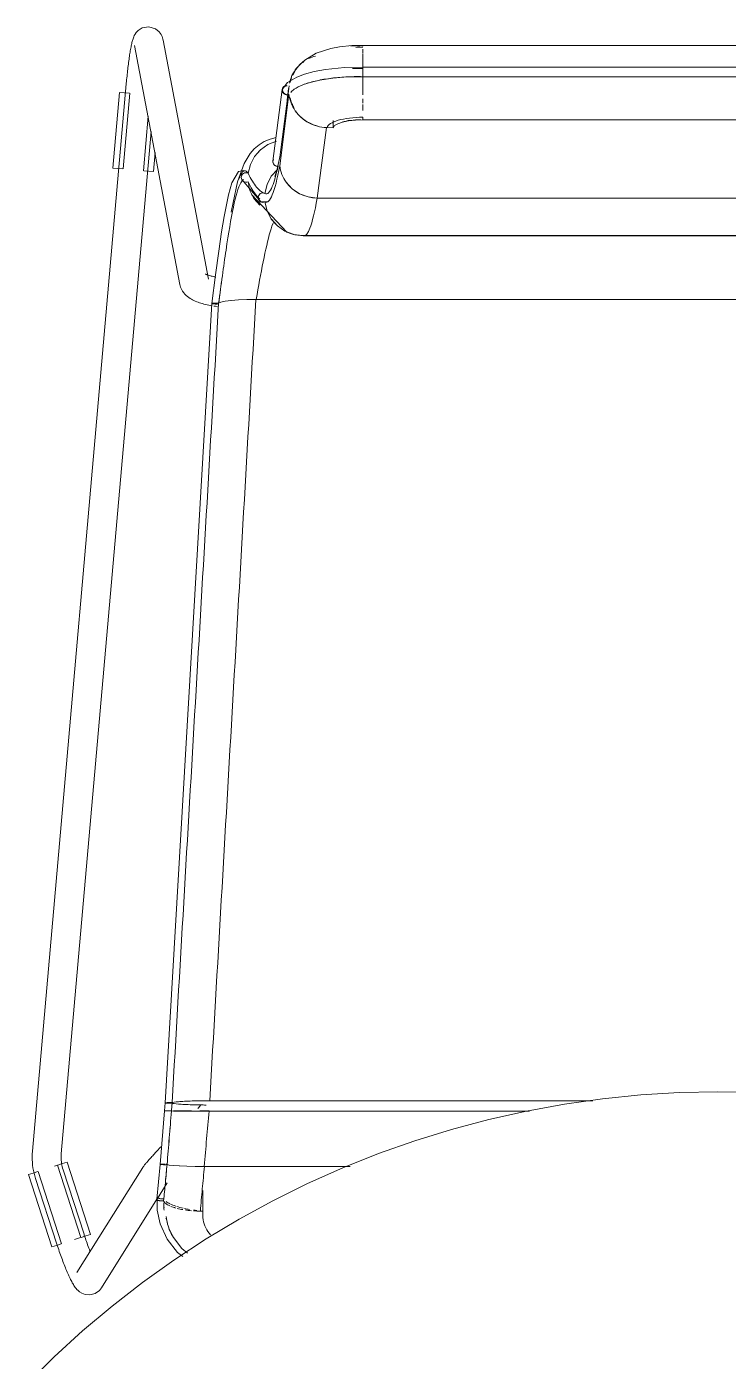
# Model space of a CAD drawing. Header units: millimetres. Extents: x 155927 to 326028, y -36033 to 97293.
# Drawn here: x 227771 to 228063, y 15958 to 16512 of the extents above; entities that cross this region are included whole.
import ezdxf

# ---------------------------------------------------------------- set-up
doc = ezdxf.new("R2010")
doc.units = ezdxf.units.MM
doc.header["$MEASUREMENT"] = 0
doc.layers.add('I-FURN', color=8, linetype='CONTINUOUS', lineweight=9)

msp = doc.modelspace()

# ---------------------------------------------------------------- linework, layer by layer
at = {"layer": 'I-FURN'}
for p, q in [((227816.77, 16509.85), (227816.29, 16509.15)), ((227817.63, 16510.76), (227816.77, 16509.85)), ((227819.28, 16511.8), (227817.63, 16510.76)), ((227822.04, 16512.28), (227819.28, 16511.8)), ((227824.79, 16511.45), (227822.04, 16512.28)), ((227824.79, 16511.45), (227826.37, 16510.13)), ((227826.37, 16510.13), (227827.12, 16509.04)), ((227814.62, 16503.87), (227814.53, 16503.37)), ((227814.72, 16504.34), (227814.62, 16503.87)), ((227814.81, 16504.8), (227814.72, 16504.34)), ((227814.91, 16505.25), (227814.81, 16504.8)), ((227815.01, 16505.67), (227814.91, 16505.25)), ((227815.12, 16506.09), (227815.01, 16505.67)), ((227815.22, 16506.49), (227815.12, 16506.09)), ((227815.34, 16506.88), (227815.22, 16506.49)), ((227815.46, 16507.28), (227815.34, 16506.88)), ((227815.61, 16507.68), (227815.46, 16507.28)), ((227815.78, 16508.11), (227815.61, 16507.68)), ((227815.99, 16508.59), (227815.78, 16508.11)), ((227816.29, 16509.15), (227815.99, 16508.59)), ((227816.14, 16504.46), (227834.95, 16405.17)), ((227827.12, 16509.04), (227827.49, 16508.24)), ((227827.49, 16508.24), (227827.71, 16507.62)), ((227827.71, 16507.62), (227827.84, 16507.11)), ((227827.84, 16507.11), (227827.93, 16506.69)), ((227846.74, 16407.4), (227827.93, 16506.69)), ((227897.61, 16503.25), (227901.11, 16503.9)), ((227901.11, 16503.9), (227906.32, 16504.42)), ((227906.32, 16504.42), (227910.84, 16504.5)), ((227910.84, 16504.5), (227910.84, 16504.33)), ((228205.69, 16504.5), (227910.84, 16504.5)), ((227910.84, 16504.2), (227910.84, 16504.49)), ((227813.7, 16498.11), (227813.61, 16497.45)), ((227813.79, 16498.76), (227813.7, 16498.11)), ((227813.88, 16499.39), (227813.79, 16498.76)), ((227813.97, 16500.01), (227813.88, 16499.39)), ((227814.06, 16500.62), (227813.97, 16500.01)), ((227814.15, 16501.2), (227814.06, 16500.62)), ((227814.25, 16501.77), (227814.15, 16501.2)), ((227814.34, 16502.32), (227814.25, 16501.77)), ((227814.43, 16502.86), (227814.34, 16502.32)), ((227814.53, 16503.37), (227814.43, 16502.86)), ((227884.77, 16496.53), (227886.75, 16498.36)), ((227886.75, 16498.36), (227891.46, 16501.23)), ((227891.46, 16501.23), (227897.61, 16503.25)), ((227910.84, 16501.26), (227910.84, 16503.01)), ((227910.84, 16498.41), (227910.84, 16500.98)), ((227910.84, 16498.25), (227910.84, 16495.22)), ((227910.84, 16495.22), (227910.84, 16498.24)), ((227813.11, 16493.23), (227813.04, 16492.5)), ((227813.19, 16493.96), (227813.11, 16493.23)), ((227813.27, 16494.68), (227813.19, 16493.96)), ((227813.36, 16495.39), (227813.27, 16494.68)), ((227813.44, 16496.08), (227813.36, 16495.39)), ((227813.53, 16496.77), (227813.44, 16496.08)), ((227813.61, 16497.45), (227813.53, 16496.77)), ((227881.77, 16492.19), (227883.1, 16494.46)), ((227883.1, 16494.46), (227884.77, 16496.53)), ((227883.46, 16491.38), (227886.63, 16492.57)), ((227886.63, 16492.57), (227890.67, 16493.65)), ((227890.67, 16493.65), (227895.39, 16494.52)), ((227895.39, 16494.52), (227903.28, 16495.32)), ((227903.28, 16495.32), (227910.84, 16495.47)), ((228205.69, 16495.47), (227910.84, 16495.47)), ((227910.84, 16491.51), (227910.84, 16495.47)), ((227910.84, 16495.47), (227910.84, 16495.4)), ((227910.84, 16495.4), (227910.84, 16495.2)), ((227910.84, 16495.2), (227910.84, 16494.9)), ((227910.84, 16494.9), (227910.84, 16494.51)), ((227910.84, 16494.51), (227910.84, 16494.05)), ((227910.84, 16494.05), (227910.84, 16493.56)), ((227910.84, 16493.56), (227910.84, 16493.06)), ((227910.84, 16493.06), (227910.84, 16492.59)), ((227910.84, 16492.59), (227910.84, 16492.17)), ((227812.66, 16488.61), (227773.71, 16045.29)), ((227812.67, 16488.77), (227812.66, 16488.61)), ((227812.74, 16489.52), (227812.67, 16488.77)), ((227812.81, 16490.27), (227812.74, 16489.52)), ((227812.88, 16491.02), (227812.81, 16490.27)), ((227812.96, 16491.76), (227812.88, 16491.02)), ((227813.04, 16492.5), (227812.96, 16491.76)), ((227876.38, 16458.06), (227880.22, 16487.75)), ((227877.74, 16486.69), (227879.63, 16489.08)), ((227879.63, 16489.08), (227883.46, 16491.38)), ((227886.68, 16488.43), (227886.17, 16488.24)), ((227889.5, 16489.31), (227886.68, 16488.43)), ((227893, 16490.11), (227889.5, 16489.31)), ((227898.44, 16490.94), (227893, 16490.11)), ((227904.42, 16491.42), (227898.44, 16490.94)), ((227910.84, 16491.5), (227904.42, 16491.42)), ((227910.84, 16492.17), (227910.84, 16491.84)), ((227910.84, 16491.84), (227910.84, 16491.62)), ((227910.84, 16491.62), (227910.84, 16491.51)), ((227910.84, 16491.53), (227910.84, 16487.53)), ((227910.84, 16487.72), (227910.84, 16491.53)), ((227910.84, 16491.5), (228205.69, 16491.5)), ((227910.84, 16483.97), (227910.84, 16487.53)), ((227807.09, 16453.59), (227809.85, 16485)), ((227809.85, 16485), (227811.89, 16484.82)), ((227811.32, 16453.22), (227814.08, 16484.63)), ((227811.89, 16484.82), (227813.95, 16484.64)), ((227873.53, 16456.42), (227877.38, 16486.2)), ((227876.36, 16454.51), (227880.2, 16484.21)), ((227879.45, 16481.79), (227880.07, 16486.56)), ((227910.84, 16480.5), (227910.84, 16482.34)), ((227910.84, 16477.52), (227910.84, 16479.98)), ((227821.75, 16475.08), (227819.77, 16452.48)), ((227891.91, 16441.14), (227895.77, 16470.41)), ((227895.77, 16470.41), (227898.48, 16470.35)), ((227898.48, 16473.35), (227898.48, 16470.35)), ((227898.48, 16470.35), (227899.12, 16471.21)), ((227899.12, 16471.21), (227900.47, 16472)), ((227900.47, 16472), (227902.46, 16472.67)), ((227902.46, 16472.67), (227904.95, 16473.18)), ((227904.95, 16473.18), (227907.8, 16473.5)), ((227907.8, 16473.5), (227910.84, 16473.6)), ((228205.69, 16473.66), (227910.84, 16473.66)), ((227910.84, 16473.6), (228205.69, 16473.6)), ((227785.67, 16044.24), (227822.96, 16468.74)), ((227872.34, 16465.61), (227869.97, 16464.58)), ((227874.84, 16466.27), (227872.34, 16465.61)), ((227824, 16452.1), (227824.69, 16460)), ((227864.06, 16459.56), (227861.55, 16455.45)), ((227865.79, 16461.52), (227864.06, 16459.56)), ((227867.77, 16463.21), (227865.79, 16461.52)), ((227868.38, 16461.18), (227865.9, 16458.36)), ((227867.51, 16460.33), (227868.39, 16461.18)), ((227869.97, 16464.58), (227867.77, 16463.21)), ((227871.47, 16463.36), (227868.38, 16461.18)), ((227874.98, 16464.76), (227871.47, 16463.36)), ((227861.55, 16455.45), (227858.88, 16447.82)), ((227864.16, 16455.04), (227863.26, 16451.41)), ((227865.9, 16458.36), (227864.16, 16455.04)), ((227873.58, 16456.66), (227873.52, 16456.19)), ((227873.52, 16456.19), (227873.58, 16455.72)), ((227873.77, 16457.1), (227873.58, 16456.66)), ((227873.58, 16455.72), (227873.77, 16455.28)), ((227873.77, 16455.28), (227874.07, 16454.89)), ((227874.07, 16454.89), (227874.45, 16454.59)), ((227874.45, 16454.59), (227874.9, 16454.4)), ((227874.9, 16454.4), (227875.39, 16454.32)), ((227875.13, 16452.55), (227876.5, 16458.84)), ((227875.39, 16454.32), (227875.89, 16454.36)), ((227809.13, 16453.41), (227807.09, 16453.59)), ((227811.19, 16453.23), (227809.13, 16453.41)), ((227821.95, 16452.28), (227819.89, 16452.46)), ((227824, 16452.1), (227821.95, 16452.28)), ((227856.48, 16447.45), (227859.25, 16452.09)), ((227859.25, 16452.09), (227861.44, 16452.62)), ((227860.46, 16450.19), (227860.38, 16449.7)), ((227860.38, 16449.7), (227860.44, 16449.22)), ((227860.39, 16449.7), (227860.46, 16450.19)), ((227860.45, 16449.22), (227860.39, 16449.7)), ((227860.44, 16449.22), (227860.63, 16448.76)), ((227860.63, 16448.76), (227860.45, 16449.22)), ((227860.46, 16450.19), (227860.66, 16450.64)), ((227860.65, 16450.64), (227860.46, 16450.19)), ((227860.58, 16448.85), (227868.71, 16439.43)), ((227860.74, 16448.58), (227860.61, 16448.79)), ((227860.92, 16448.35), (227860.63, 16448.76)), ((227860.63, 16448.76), (227860.91, 16448.35)), ((227860.95, 16451.04), (227860.65, 16450.64)), ((227860.66, 16450.64), (227860.96, 16451.03)), ((227860.91, 16448.35), (227861.29, 16448.04)), ((227861.3, 16448.04), (227860.92, 16448.35)), ((227861.34, 16451.34), (227860.95, 16451.04)), ((227860.96, 16451.03), (227861.34, 16451.34)), ((227861.34, 16451.34), (227861.8, 16451.54)), ((227861.8, 16451.54), (227861.34, 16451.34)), ((227861.44, 16452.62), (227862.35, 16452.33)), ((227861.8, 16451.54), (227862.29, 16451.61)), ((227862.29, 16451.61), (227861.8, 16451.54)), ((227862.29, 16451.61), (227862.79, 16451.57)), ((227862.79, 16451.57), (227862.29, 16451.61)), ((227862.79, 16451.57), (227863.26, 16451.4)), ((227863.26, 16451.41), (227862.79, 16451.57)), ((227872.87, 16450.15), (227871.11, 16446.75)), ((227875.37, 16453.02), (227872.87, 16450.15)), ((227874.37, 16450.11), (227875.13, 16452.55)), ((227855.08, 16442.46), (227856.48, 16447.45)), ((227858.88, 16447.82), (227856.99, 16439.3)), ((227861.29, 16448.04), (227861.74, 16447.83)), ((227861.75, 16447.83), (227861.3, 16448.04)), ((227861.74, 16447.83), (227862.24, 16447.74)), ((227862.24, 16447.74), (227861.75, 16447.83)), ((227862.74, 16447.77), (227862.24, 16447.74)), ((227862.24, 16447.74), (227862.73, 16447.77)), ((227862.73, 16447.77), (227863.21, 16447.92)), ((227863.21, 16447.92), (227862.74, 16447.77)), ((227864, 16444.31), (227863.21, 16447.92)), ((227863.21, 16447.92), (227863.99, 16444.3)), ((227863.99, 16444.3), (227865.63, 16440.98)), ((227865.64, 16440.98), (227864, 16444.31)), ((227864.69, 16442.65), (227879.29, 16426.96)), ((227867.93, 16442.64), (227868.31, 16442.95)), ((227868.31, 16442.95), (227867.93, 16442.64)), ((227868.31, 16442.95), (227868.76, 16443.15)), ((227868.76, 16443.15), (227868.31, 16442.95)), ((227869.25, 16443.24), (227868.76, 16443.15)), ((227868.76, 16443.15), (227869.25, 16443.23)), ((227869.75, 16443.2), (227869.25, 16443.24)), ((227869.25, 16443.23), (227869.75, 16443.2)), ((227869.54, 16443.32), (227869.97, 16443.14)), ((227869.75, 16443.2), (227870.22, 16443.03)), ((227870.22, 16443.04), (227869.75, 16443.2)), ((227871.11, 16446.75), (227870.22, 16443.04)), ((227878.99, 16447.75), (227881.48, 16445.01)), ((227881.48, 16445.01), (227884.59, 16442.93)), ((227884.59, 16442.93), (227888.14, 16441.61)), ((227853.27, 16433.44), (227855.08, 16442.46)), ((227856.99, 16439.3), (227856.25, 16435.23)), ((227865.63, 16440.98), (227868.04, 16438.14)), ((227868.04, 16438.14), (227865.64, 16440.98)), ((227867.38, 16441.28), (227867.45, 16441.77)), ((227867.44, 16441.77), (227867.38, 16441.28)), ((227867.45, 16440.79), (227867.38, 16441.28)), ((227867.38, 16441.28), (227867.44, 16440.79)), ((227867.63, 16442.23), (227867.44, 16441.77)), ((227867.44, 16440.79), (227867.63, 16440.33)), ((227867.45, 16441.77), (227867.64, 16442.23)), ((227867.64, 16440.33), (227867.45, 16440.79)), ((227867.93, 16442.64), (227867.63, 16442.23)), ((227867.63, 16440.33), (227867.93, 16439.93)), ((227867.64, 16442.23), (227867.93, 16442.64)), ((227867.93, 16439.93), (227867.64, 16440.33)), ((227868.31, 16439.62), (227867.93, 16439.93)), ((227867.93, 16439.93), (227868.31, 16439.61)), ((227868.76, 16439.41), (227868.31, 16439.62)), ((227868.31, 16439.61), (227868.76, 16439.41)), ((227868.41, 16439.56), (227871.29, 16439.51)), ((227869.25, 16439.33), (227868.76, 16439.41)), ((227868.76, 16439.41), (227869.25, 16439.33)), ((227869.75, 16439.37), (227869.25, 16439.33)), ((227869.25, 16439.33), (227869.75, 16439.37)), ((227870.22, 16439.53), (227869.75, 16439.37)), ((227869.75, 16439.37), (227870.22, 16439.53)), ((227870.22, 16439.53), (227871.11, 16435.82)), ((227888.14, 16441.61), (227891.91, 16441.14)), ((228224.62, 16441.14), (227891.91, 16441.14)), ((227891.91, 16441.14), (228224.62, 16441.14)), ((227852.24, 16427.12), (227853.27, 16433.44)), ((227871.11, 16435.82), (227872.87, 16432.42)), ((227872.87, 16432.43), (227871.12, 16435.81)), ((227875.38, 16429.55), (227872.87, 16432.43)), ((227872.87, 16432.42), (227875.37, 16429.55)), ((227851.06, 16419.11), (227852.24, 16427.12)), ((227875.37, 16429.55), (227878.51, 16427.38)), ((227878.51, 16427.38), (227875.38, 16429.55)), ((227878.2, 16427.55), (227882.66, 16425.83)), ((227882.08, 16426.02), (227878.51, 16427.38)), ((227878.51, 16427.38), (227882.08, 16426.01)), ((227879.29, 16426.96), (227881.22, 16426.25)), ((227885.87, 16425.54), (227882.08, 16426.02)), ((227882.08, 16426.01), (227885.87, 16425.54)), ((227882.66, 16425.83), (227886.41, 16425.39)), ((228230.66, 16425.54), (227885.87, 16425.54)), ((227885.87, 16425.54), (228230.66, 16425.54)), ((227886.41, 16425.39), (228191.21, 16425.39)), ((227849.7, 16409.18), (227851.06, 16419.11)), ((227845.52, 16409.63), (227845.55, 16409.61)), ((227845.55, 16409.61), (227845.62, 16409.57)), ((227845.62, 16409.57), (227845.71, 16409.52)), ((227845.71, 16409.52), (227845.86, 16409.45)), ((227845.86, 16409.45), (227846.06, 16409.36)), ((227834.95, 16405.17), (227835.21, 16404.18)), ((227835.21, 16404.18), (227835.58, 16403.28)), ((227846.06, 16409.36), (227846.29, 16409.27)), ((227846.29, 16409.27), (227846.56, 16409.16)), ((227846.56, 16409.16), (227846.86, 16409.06)), ((227846.86, 16409.06), (227847.2, 16408.95)), ((227847.2, 16408.95), (227847.56, 16408.84)), ((227847.56, 16408.84), (227847.96, 16408.74)), ((227847.96, 16408.74), (227848.38, 16408.63)), ((227848.15, 16397.32), (227849.7, 16409.18)), ((227848.38, 16408.63), (227848.82, 16408.53)), ((227848.82, 16408.53), (227849.29, 16408.42)), ((227849.29, 16408.42), (227849.79, 16408.33)), ((227835.58, 16403.28), (227836.01, 16402.49)), ((227836.01, 16402.49), (227836.5, 16401.8)), ((227836.5, 16401.8), (227837.01, 16401.21)), ((227837.01, 16401.21), (227837.53, 16400.69)), ((227837.53, 16400.69), (227838.06, 16400.24)), ((227838.06, 16400.24), (227838.59, 16399.84)), ((227838.59, 16399.84), (227839.13, 16399.48)), ((227839.13, 16399.48), (227839.67, 16399.15)), ((227839.67, 16399.15), (227840.2, 16398.86)), ((227840.2, 16398.86), (227840.75, 16398.59)), ((227840.75, 16398.59), (227841.31, 16398.34)), ((227841.31, 16398.34), (227841.89, 16398.1)), ((227856.16, 16398.59), (227853.66, 16398.27)), ((227853.66, 16398.27), (227856.12, 16398.58)), ((227856.15, 16398.59), (227859.21, 16398.82)), ((227859.26, 16398.83), (227856.16, 16398.59)), ((227859.26, 16398.82), (227862.73, 16398.98)), ((227862.79, 16398.98), (227859.26, 16398.83)), ((227862.79, 16398.98), (227866.48, 16399.04)), ((227866.56, 16399.04), (227862.79, 16398.98)), ((227866.48, 16399.04), (228249.96, 16399.04)), ((228249.96, 16399.04), (227866.56, 16399.04)), ((227848.14, 16397.32), (227828.86, 16065.41)), ((227841.89, 16398.1), (227842.47, 16397.88)), ((227842.47, 16397.88), (227843.06, 16397.68)), ((227843.06, 16397.68), (227843.66, 16397.48)), ((227843.66, 16397.48), (227844.28, 16397.3)), ((227844.28, 16397.3), (227844.91, 16397.13)), ((227844.91, 16397.13), (227845.55, 16396.97)), ((227845.55, 16396.97), (227846.21, 16396.81)), ((227846.21, 16396.81), (227846.88, 16396.67)), ((227846.88, 16396.67), (227847.56, 16396.54)), ((227847.56, 16396.54), (227848.25, 16396.41)), ((227848.14, 16397.32), (227848.22, 16397.37)), ((227848.21, 16397.27), (227848.14, 16397.32)), ((227848.22, 16397.37), (227848.15, 16397.32)), ((227848.15, 16397.32), (227848.21, 16397.27)), ((227848.21, 16397.27), (227848.39, 16397.22)), ((227848.39, 16397.22), (227848.21, 16397.27)), ((227848.41, 16397.42), (227848.22, 16397.37)), ((227848.22, 16397.37), (227848.41, 16397.42)), ((227848.39, 16397.22), (227848.68, 16397.17)), ((227848.68, 16397.17), (227848.39, 16397.22)), ((227848.71, 16397.47), (227848.41, 16397.42)), ((227848.41, 16397.42), (227848.71, 16397.47)), ((227848.68, 16397.17), (227849.06, 16397.14)), ((227849.06, 16397.14), (227848.68, 16397.17)), ((227849.1, 16397.5), (227848.71, 16397.47)), ((227848.71, 16397.47), (227849.09, 16397.5)), ((227848.96, 16396.29), (227849.67, 16396.19)), ((227849.06, 16397.14), (227849.51, 16397.11)), ((227849.51, 16397.11), (227849.06, 16397.14)), ((227849.09, 16397.5), (227849.55, 16397.52)), ((227849.55, 16397.52), (227849.1, 16397.5)), ((227849.51, 16397.11), (227850.01, 16397.1)), ((227850, 16397.1), (227849.51, 16397.11)), ((227850.05, 16397.53), (227849.55, 16397.52)), ((227849.55, 16397.52), (227850.04, 16397.53)), ((227849.67, 16396.19), (227850.4, 16396.09)), ((227850.5, 16397.11), (227850, 16397.1)), ((227850.01, 16397.1), (227850.5, 16397.11)), ((227850.04, 16397.53), (227850.54, 16397.53)), ((227850.54, 16397.53), (227850.05, 16397.53)), ((227851.01, 16397.51), (227850.54, 16397.53)), ((227850.54, 16397.53), (227851.01, 16397.51)), ((227851.01, 16397.51), (227851.92, 16397.91)), ((227851.92, 16397.91), (227851.01, 16397.51)), ((227851.92, 16397.91), (227853.65, 16398.27)), ((227853.66, 16398.27), (227851.92, 16397.91)), ((227834.33, 16065.91), (227832.58, 16065.72)), ((227836.83, 16066.08), (227834.33, 16065.91)), ((227839.96, 16066.2), (227836.83, 16066.08)), ((227843.53, 16066.28), (227839.96, 16066.2)), ((227847.31, 16066.3), (227843.53, 16066.28)), ((228006.41, 16066.3), (227847.31, 16066.3)), ((227847.31, 16066.3), (228006.41, 16066.3)), ((228010.38, 16067.12), (227994.54, 16064.89)), ((228026.3, 16068.72), (228010.38, 16067.12)), ((228042.27, 16069.68), (228026.3, 16068.72)), ((228058.26, 16070), (228042.27, 16069.68)), ((228066.9, 16069.91), (228058.26, 16070)), ((227828.58, 16062.05), (227826.76, 16039.85)), ((227828.65, 16062.05), (227828.58, 16062.05)), ((227828.58, 16062.05), (227828.65, 16062.05)), ((227828.59, 16062.05), (227828.85, 16065.41)), ((227828.65, 16062.05), (227828.59, 16062.05)), ((227828.59, 16062.05), (227828.65, 16062.05)), ((227829.13, 16062.05), (227828.84, 16062.05)), ((227828.84, 16062.05), (227829.13, 16062.05)), ((227828.92, 16065.44), (227828.86, 16065.41)), ((227828.86, 16065.41), (227828.93, 16065.38)), ((227829.11, 16065.46), (227828.92, 16065.44)), ((227828.93, 16065.38), (227829.12, 16065.36)), ((227829.4, 16065.49), (227829.11, 16065.46)), ((227829.12, 16065.36), (227829.41, 16065.33)), ((227829.52, 16062.06), (227829.13, 16062.06)), ((227829.51, 16062.04), (227829.13, 16062.05)), ((227829.13, 16062.05), (227829.51, 16062.04)), ((227829.14, 16062.06), (227829.52, 16062.06)), ((227829.79, 16065.5), (227829.4, 16065.49)), ((227829.41, 16065.33), (227829.79, 16065.31)), ((227829.97, 16062.04), (227829.51, 16062.04)), ((227829.51, 16062.04), (227829.96, 16062.04)), ((227829.52, 16062.06), (227829.97, 16062.06)), ((227829.97, 16062.06), (227829.52, 16062.06)), ((227830.24, 16065.52), (227829.79, 16065.5)), ((227829.79, 16065.31), (227830.24, 16065.3)), ((227829.96, 16062.04), (227830.45, 16062.04)), ((227829.97, 16062.06), (227830.46, 16062.06)), ((227830.46, 16062.06), (227829.97, 16062.06)), ((227830.46, 16062.04), (227829.97, 16062.04)), ((227830.73, 16065.52), (227830.24, 16065.52)), ((227830.24, 16065.3), (227830.73, 16065.3)), ((227830.45, 16062.04), (227830.95, 16062.04)), ((227830.46, 16062.06), (227830.96, 16062.06)), ((227830.96, 16062.06), (227830.46, 16062.06)), ((227830.95, 16062.04), (227830.46, 16062.04)), ((227831.22, 16065.52), (227830.73, 16065.52)), ((227830.73, 16065.3), (227831.23, 16065.3)), ((227831.42, 16062.04), (227830.95, 16062.04)), ((227830.95, 16062.04), (227831.42, 16062.04)), ((227830.96, 16062.06), (227831.43, 16062.06)), ((227831.43, 16062.06), (227830.96, 16062.06)), ((227831.69, 16065.51), (227831.22, 16065.52)), ((227831.23, 16065.3), (227831.7, 16065.31)), ((227832.31, 16062.03), (227831.42, 16062.04)), ((227831.42, 16062.04), (227832.31, 16062.03)), ((227832.58, 16065.72), (227831.69, 16065.51)), ((227831.7, 16065.31), (227832.6, 16065.1)), ((227834.05, 16062.02), (227832.31, 16062.03)), ((227832.31, 16062.03), (227834.06, 16062.02)), ((227834.07, 16062.09), (227832.32, 16062.07)), ((227832.33, 16062.07), (227834.08, 16062.09)), ((227832.6, 16065.1), (227834.35, 16064.91)), ((227836.56, 16062), (227834.06, 16062.02)), ((227834.06, 16062.02), (227836.56, 16062)), ((227836.57, 16062.1), (227834.07, 16062.09)), ((227834.08, 16062.09), (227836.58, 16062.1)), ((227834.35, 16064.91), (227836.85, 16064.75)), ((227839.69, 16061.99), (227836.56, 16062)), ((227836.56, 16062), (227839.69, 16061.99)), ((227839.7, 16062.11), (227836.57, 16062.1)), ((227836.58, 16062.1), (227839.7, 16062.11)), ((227836.85, 16064.75), (227839.97, 16064.62)), ((227843.26, 16061.99), (227839.69, 16061.99)), ((227839.69, 16061.99), (227843.26, 16061.99)), ((227839.97, 16064.62), (227843.52, 16064.54)), ((227843.51, 16064.34), (227842.35, 16063.13)), ((227843.26, 16062.11), (227847.03, 16062.11)), ((227847.03, 16062.11), (227843.26, 16062.11)), ((227847.05, 16061.99), (227843.26, 16061.99)), ((227843.26, 16061.99), (227847.05, 16061.99)), ((227843.52, 16064.54), (227845.77, 16064.52)), ((227980.04, 16061.99), (227847.05, 16061.99)), ((227847.05, 16061.99), (227980.04, 16061.99)), ((227978.8, 16062.03), (227963.18, 16058.53)), ((227994.54, 16064.89), (227978.8, 16062.03)), ((227963.18, 16058.53), (227947.72, 16054.42)), ((227932.44, 16049.69), (227917.35, 16044.36)), ((227947.72, 16054.42), (227932.44, 16049.69)), ((227773.63, 16044.15), (227773.6, 16043)), ((227773.71, 16045.29), (227773.63, 16044.15)), ((227785.62, 16043.55), (227785.66, 16044.21)), ((227785.66, 16044.21), (227785.67, 16044.24)), ((227823.62, 16043.46), (227823.97, 16043.85)), ((227823.97, 16043.85), (227824.34, 16044.26)), ((227824.34, 16044.26), (227824.72, 16044.67)), ((227824.72, 16044.67), (227825.11, 16045.09)), ((227825.11, 16045.09), (227825.52, 16045.53)), ((227825.52, 16045.53), (227825.93, 16045.97)), ((227825.93, 16045.97), (227826.35, 16046.43)), ((227826.35, 16046.43), (227826.78, 16046.89)), ((227826.78, 16046.89), (227827.23, 16047.36)), ((227917.35, 16044.36), (227902.5, 16038.42)), ((227773.6, 16043), (227773.62, 16041.86)), ((227773.62, 16041.86), (227773.68, 16040.72)), ((227773.68, 16040.72), (227773.78, 16039.59)), ((227773.78, 16039.59), (227773.93, 16038.45)), ((227773.93, 16038.45), (227774.13, 16037.33)), ((227782.85, 16039.11), (227784.01, 16039.48)), ((227784.11, 16039.51), (227793.8, 16009.51)), ((227784.23, 16039.55), (227786.2, 16040.19)), ((227785.6, 16042.88), (227785.62, 16043.55)), ((227785.61, 16042.22), (227785.6, 16042.88)), ((227785.65, 16041.56), (227785.61, 16042.22)), ((227785.71, 16040.9), (227785.65, 16041.56)), ((227785.8, 16040.25), (227785.71, 16040.9)), ((227785.91, 16039.59), (227785.8, 16040.25)), ((227786.05, 16038.95), (227785.91, 16039.59)), ((227786.22, 16038.31), (227786.05, 16038.95)), ((227786.2, 16040.19), (227788.15, 16040.82)), ((227786.41, 16037.67), (227786.22, 16038.31)), ((227797.84, 16010.81), (227788.15, 16040.82)), ((227819.51, 16038.58), (227792.2, 15995)), ((227819.51, 16038.58), (227819.72, 16038.91)), ((227819.72, 16038.91), (227819.9, 16039.16)), ((227819.9, 16039.16), (227820.08, 16039.39)), ((227820.08, 16039.39), (227820.25, 16039.62)), ((227820.25, 16039.62), (227820.43, 16039.84)), ((227820.43, 16039.84), (227820.62, 16040.07)), ((227820.62, 16040.07), (227820.82, 16040.31)), ((227820.82, 16040.31), (227821.04, 16040.56)), ((227821.04, 16040.56), (227821.27, 16040.83)), ((227821.27, 16040.83), (227821.51, 16041.11)), ((227821.51, 16041.11), (227821.77, 16041.4)), ((227821.77, 16041.4), (227822.04, 16041.71)), ((227822.04, 16041.71), (227822.33, 16042.03)), ((227822.33, 16042.03), (227822.63, 16042.37)), ((227822.63, 16042.37), (227822.94, 16042.72)), ((227822.94, 16042.72), (227823.27, 16043.09)), ((227823.27, 16043.09), (227823.62, 16043.46)), ((227826.75, 16039.85), (227825.33, 16025.36)), ((227826.82, 16039.88), (227826.75, 16039.85)), ((227826.75, 16039.85), (227826.82, 16039.82)), ((227826.76, 16039.85), (227826.82, 16039.88)), ((227826.83, 16039.82), (227826.76, 16039.85)), ((227827.01, 16039.9), (227826.82, 16039.88)), ((227826.82, 16039.88), (227827.01, 16039.9)), ((227826.82, 16039.82), (227827.01, 16039.8)), ((227827.3, 16039.92), (227827.01, 16039.9)), ((227827.01, 16039.9), (227827.3, 16039.92)), ((227827.01, 16039.8), (227827.31, 16039.78)), ((227827.31, 16039.78), (227827.02, 16039.8)), ((227827.68, 16039.94), (227827.3, 16039.92)), ((227827.3, 16039.92), (227827.68, 16039.94)), ((227827.31, 16039.78), (227827.69, 16039.76)), ((227827.7, 16039.76), (227827.31, 16039.78)), ((227828.13, 16039.95), (227827.68, 16039.94)), ((227827.68, 16039.94), (227828.13, 16039.95)), ((227827.69, 16039.76), (227828.15, 16039.75)), ((227828.15, 16039.75), (227827.7, 16039.76)), ((227828.62, 16039.95), (227828.13, 16039.95)), ((227828.13, 16039.95), (227828.63, 16039.95)), ((227828.15, 16039.75), (227828.64, 16039.75)), ((227828.64, 16039.75), (227828.15, 16039.75)), ((227828.64, 16039.75), (227829.13, 16039.75)), ((227829.14, 16039.75), (227828.64, 16039.75)), ((227829.59, 16039.94), (227829.12, 16039.95)), ((227829.12, 16039.95), (227829.59, 16039.94)), ((227829.13, 16039.75), (227829.6, 16039.76)), ((227829.61, 16039.76), (227829.14, 16039.75)), ((227829.6, 16039.76), (227830.5, 16039.56)), ((227830.49, 16039.56), (227829.61, 16039.76)), ((227832.21, 16039.39), (227830.5, 16039.56)), ((227830.5, 16039.56), (227832.23, 16039.39)), ((227834.67, 16039.24), (227832.23, 16039.39)), ((227832.23, 16039.39), (227834.71, 16039.23)), ((227837.74, 16039.12), (227834.71, 16039.23)), ((227834.71, 16039.23), (227837.81, 16039.12)), ((227841.25, 16039.05), (227837.81, 16039.12)), ((227837.81, 16039.12), (227841.24, 16039.05)), ((227841.34, 16039.05), (227845.1, 16039.02)), ((227844.98, 16039.02), (227841.34, 16039.05)), ((227845.1, 16039.02), (227905.59, 16039.02)), ((227905.59, 16039.02), (227845.1, 16039.02)), ((227902.5, 16038.42), (227887.89, 16031.9)), ((227772, 16035.6), (227773.95, 16036.23)), ((227781.69, 16005.6), (227772, 16035.6)), ((227773.95, 16036.23), (227775.92, 16036.87)), ((227774.13, 16037.33), (227774.37, 16036.21)), ((227774.37, 16036.21), (227774.65, 16035.11)), ((227774.65, 16035.11), (227774.98, 16034.01)), ((227774.98, 16034.01), (227775, 16033.96)), ((227775, 16033.96), (227783.71, 16007.15)), ((227785.73, 16006.9), (227776.04, 16036.91)), ((227795.12, 16010.86), (227786.41, 16037.67)), ((227825.64, 16025.76), (227829.67, 16032.21)), ((227844.4, 16028.98), (227844.4, 16019.23)), ((227887.89, 16031.9), (227873.55, 16024.8)), ((227802.37, 15988.63), (227825.4, 16025.39)), ((227825.54, 16020.79), (227825.46, 16026.25)), ((227873.55, 16024.8), (227859.51, 16017.13)), ((227826.76, 16015.14), (227825.54, 16020.79)), ((227844.45, 16020.47), (227843.41, 16020.47)), ((227859.51, 16017.13), (227845.79, 16008.9)), ((227795.23, 16010.53), (227795.12, 16010.86)), ((227795.46, 16009.84), (227795.23, 16010.53)), ((227797.84, 16010.81), (227795.89, 16010.18)), ((227829.66, 16008.83), (227826.76, 16015.14)), ((227832.23, 16009.54), (227830.32, 16013.22)), ((227783.64, 16006.23), (227781.69, 16005.6)), ((227785.61, 16006.86), (227783.64, 16006.23)), ((227783.86, 16006.7), (227783.71, 16007.15)), ((227784.1, 16005.96), (227783.86, 16006.7)), ((227784.35, 16005.22), (227784.1, 16005.96)), ((227784.6, 16004.49), (227784.35, 16005.22)), ((227791.22, 16008.67), (227793.7, 16009.48)), ((227795.89, 16010.18), (227793.92, 16009.55)), ((227795.69, 16009.15), (227795.46, 16009.84)), ((227795.92, 16008.47), (227795.69, 16009.15)), ((227796.15, 16007.79), (227795.92, 16008.47)), ((227796.39, 16007.11), (227796.15, 16007.79)), ((227796.63, 16006.45), (227796.39, 16007.11)), ((227796.86, 16005.79), (227796.63, 16006.45)), ((227797.1, 16005.14), (227796.86, 16005.79)), ((227797.33, 16004.51), (227797.1, 16005.14)), ((227833.99, 16003.3), (227829.66, 16008.83)), ((227835.73, 16004.96), (227832.23, 16009.54)), ((227845.79, 16008.9), (227832.41, 16000.13)), ((227838.12, 16002.97), (227835.73, 16004.96)), ((227784.85, 16003.76), (227784.6, 16004.49)), ((227785.1, 16003.04), (227784.85, 16003.76)), ((227785.36, 16002.32), (227785.1, 16003.04)), ((227785.61, 16001.61), (227785.36, 16002.32)), ((227785.87, 16000.91), (227785.61, 16001.61)), ((227786.12, 16000.23), (227785.87, 16000.91)), ((227786.37, 15999.55), (227786.12, 16000.23)), ((227786.63, 15998.88), (227786.37, 15999.55)), ((227797.56, 16003.88), (227797.33, 16004.51)), ((227832.41, 16000.13), (227819.38, 15990.84)), ((227836.1, 16001.62), (227833.99, 16003.3)), ((227786.88, 15998.23), (227786.63, 15998.88)), ((227787.13, 15997.59), (227786.88, 15998.23)), ((227787.38, 15996.96), (227787.13, 15997.59)), ((227787.63, 15996.35), (227787.38, 15996.96)), ((227787.88, 15995.76), (227787.63, 15996.35)), ((227788.13, 15995.18), (227787.88, 15995.76)), ((227788.37, 15994.62), (227788.13, 15995.18)), ((227788.61, 15994.07), (227788.37, 15994.62)), ((227788.85, 15993.55), (227788.61, 15994.07)), ((227789.08, 15993.04), (227788.85, 15993.55)), ((227789.31, 15992.54), (227789.08, 15993.04)), ((227789.55, 15992.07), (227789.31, 15992.54)), ((227789.78, 15991.61), (227789.55, 15992.07)), ((227790, 15991.17), (227789.78, 15991.61)), ((227790.23, 15990.75), (227790, 15991.17)), ((227790.46, 15990.34), (227790.23, 15990.75)), ((227790.7, 15989.94), (227790.46, 15990.34)), ((227790.94, 15989.55), (227790.7, 15989.94)), ((227791.2, 15989.16), (227790.94, 15989.55)), ((227791.47, 15988.77), (227791.2, 15989.16)), ((227791.79, 15988.37), (227791.47, 15988.77)), ((227792.16, 15987.94), (227791.79, 15988.37)), ((227801.48, 15987.5), (227802.37, 15988.63)), ((227819.38, 15990.84), (227806.75, 15981.03)), ((227792.62, 15987.47), (227792.16, 15987.94)), ((227793.25, 15986.96), (227792.62, 15987.47)), ((227794.16, 15986.39), (227793.25, 15986.96)), ((227795.54, 15985.87), (227794.16, 15986.39)), ((227797.52, 15985.69), (227795.54, 15985.87)), ((227799.74, 15986.28), (227797.52, 15985.69)), ((227801.48, 15987.5), (227799.74, 15986.28)), ((227806.75, 15981.03), (227794.51, 15970.72)), ((227794.51, 15970.72), (227782.69, 15959.93)), ((227782.69, 15959.93), (227771.32, 15948.68))]:
    msp.add_line(p, q, dxfattribs=at)
for centre, major_axis, ratio, start_param, end_param in [((227910.84, 16500.23), (-12.4, 0), 0.287441, 4.712389, 4.950404), ((227910.84, 16488.75), (0, -15.75), 0.000004, 5.8107, 5.99294), ((227875.48, 16456.19), (-1.96, 0), 0.955139, 5.775592, 8.064923), ((227892.04, 16456.2), (-15.78, 0), 0.955139, 0.112537, 0.354036), ((227892.04, 16456.2), (-15.78, 0), 0.955139, 0.354206, 0.595753), ((227892.04, 16456.2), (-15.78, 0), 0.955139, 0.595876, 1.562553)]:
    msp.add_ellipse(centre, major_axis=major_axis, ratio=ratio, start_param=start_param, end_param=end_param, dxfattribs=at)
for points in [[(227905.87, 16504.19), (227907.45, 16504.35), (227909.12, 16504.42), (227910.84, 16504.41)], [(227891.23, 16500.06), (227890.28, 16499.8), (227889.34, 16499.45), (227888.45, 16499.02)], [(227906.57, 16494.92), (227907.99, 16494.95), (227909.41, 16494.96), (227910.84, 16494.93)], [(227880.69, 16489.17), (227880.84, 16489.82), (227881.04, 16490.47), (227881.28, 16491.1)], [(227879.94, 16484.06), (227879.86, 16484.04), (227879.69, 16484.03), (227879.53, 16484.03), (227879.44, 16484.03)], [(227880.2, 16484.21), (227880.35, 16482.97), (227880.93, 16480.6), (227882.7, 16477.26), (227885.23, 16474.42), (227888.37, 16472.23), (227891.97, 16470.81), (227894.47, 16470.45), (227895.77, 16470.41)], [(227881.29, 16480.63), (227881.03, 16481.3), (227880.87, 16482), (227880.72, 16482.7)], [(227882.19, 16478.7), (227881.89, 16479.24), (227881.67, 16479.81), (227881.5, 16480.39)], [(227896.01, 16470.43), (227896.27, 16471.54), (227899.65, 16473.71), (227907.05, 16474.67), (227910.84, 16474.73)], [(227910, 16473.65), (227907.22, 16473.6), (227904.08, 16473.33), (227902.46, 16472.72)], [(227876.36, 16454.51), (227875.34, 16449.01), (227873.29, 16440.95), (227871.24, 16438.98), (227870.22, 16439.53)], [(227885.87, 16425.54), (227886.05, 16425.44), (227886.23, 16425.39), (227886.41, 16425.39)], [(227852.19, 16406.68), (227851.8, 16403.65), (227851.42, 16400.58), (227851.03, 16397.52)], [(227856.9, 16232.8), (227860.09, 16288.26), (227863.29, 16343.68), (227866.48, 16399.04)], [(227831.69, 16065.51), (227834.91, 16120.91), (227841.35, 16231.68), (227847.79, 16342.27), (227851.01, 16397.51)], [(227847.31, 16066.3), (227850.51, 16121.83), (227853.7, 16177.36), (227856.9, 16232.8)], [(227831.7, 16065.31), (227831.1, 16065.29), (227829.6, 16065.3), (227828.85, 16065.37), (227828.85, 16065.41)], [(227829.61, 16039.76), (227829.91, 16043.47), (227830.52, 16050.89), (227831.12, 16058.32), (227831.42, 16062.04)], [(227831.69, 16065.51), (227831.65, 16064.93), (227831.56, 16063.78), (227831.47, 16062.62), (227831.42, 16062.04)], [(227831.7, 16065.31), (227831.65, 16064.77), (227831.56, 16063.68), (227831.47, 16062.6), (227831.43, 16062.06)], [(227845.77, 16064.52), (227845.01, 16064.53), (227844.25, 16064.53), (227843.51, 16064.54)], [(227846.02, 16050.5), (227846.36, 16054.32), (227846.7, 16058.15), (227847.05, 16061.99)], [(227830.8, 16054.5), (227830.84, 16054.91), (227830.87, 16055.32), (227830.9, 16055.74)], [(227829.59, 16039.94), (227829.9, 16043.59), (227830.2, 16047.24), (227830.5, 16050.89)], [(227844.98, 16039.02), (227845.33, 16042.84), (227845.67, 16046.67), (227846.02, 16050.5)], [(227829.6, 16039.76), (227829.37, 16037.23), (227828.89, 16032.2), (227828.41, 16027.24), (227828.17, 16024.8)], [(227829.59, 16039.94), (227829.36, 16037.57), (227829.12, 16035.2), (227828.89, 16032.86)], [(227845.1, 16039.02), (227844.8, 16035.88), (227844.21, 16029.64), (227843.66, 16023.5), (227843.41, 16020.47)], [(227825.52, 16026.11), (227825.56, 16026.06), (227825.68, 16025.97), (227825.98, 16025.84), (227826.36, 16025.72), (227826.82, 16025.62), (227827.31, 16025.56), (227827.81, 16025.53), (227828.12, 16025.53), (227828.27, 16025.54)], [(227830.72, 16022.63), (227830.02, 16022.96), (227828.88, 16023.66), (227828.31, 16024.41), (227828.17, 16024.8)], [(227828.21, 16023.97), (227828.22, 16023.32), (227828.26, 16022.67), (227828.32, 16022.03)], [(227828.35, 16020.81), (227828.26, 16021.62), (227828.25, 16022.45), (227828.26, 16023.27)], [(227829.18, 16024.45), (227829.59, 16024.12), (227830.11, 16023.8), (227830.75, 16023.49)], [(227831, 16023.37), (227831.63, 16023.08), (227832.38, 16022.8), (227833.19, 16022.54)], [(227833.15, 16021.75), (227832.42, 16021.96), (227831.78, 16022.19), (227831.18, 16022.44)], [(227833.62, 16022.38), (227834.42, 16022.13), (227835.3, 16021.9), (227836.22, 16021.69)], [(227836.2, 16021.07), (227835.36, 16021.21), (227834.55, 16021.38), (227833.81, 16021.57)], [(227836.88, 16021.53), (227837.52, 16021.4), (227838.19, 16021.26), (227838.87, 16021.14)], [(227829.14, 16017.56), (227829.34, 16016.83), (227829.57, 16016.11), (227829.84, 16015.41)], [(227839.69, 16020.64), (227838.79, 16020.71), (227837.9, 16020.81), (227837.05, 16020.94)], [(227840.57, 16020.88), (227841.04, 16020.82), (227841.52, 16020.76), (227842, 16020.72)], [(227843.41, 16020.47), (227842.45, 16020.48), (227841.52, 16020.51), (227840.61, 16020.57)], [(227844.4, 16018.95), (227844.39, 16019.46), (227844.41, 16019.96), (227844.45, 16020.47)]]:
    msp.add_open_spline(points, degree=3, dxfattribs=at)
for points, knots in [([(227886.48, 16497.88), (227886.08, 16497.61), (227884.71, 16496.57), (227882.71, 16494.41), (227881.1, 16491.56), (227880.63, 16489.62), (227880.47, 16488.85)], [0.434972, 0.434972, 0.434972, 0.434972, 0.5, 0.6666667, 0.8333333, 0.9407177, 0.9407177, 0.9407177, 0.9407177]), ([(227879.35, 16487.8), (227879.21, 16487.8), (227878.98, 16487.78), (227878.69, 16487.72), (227878.42, 16487.62), (227878.11, 16487.44), (227877.79, 16487.15), (227877.55, 16486.79), (227877.42, 16486.44), (227877.37, 16486.13), (227877.37, 16485.86), (227877.4, 16485.59), (227877.47, 16485.34), (227877.59, 16485.09), (227877.78, 16484.78), (227878.1, 16484.45), (227878.5, 16484.21), (227878.85, 16484.1), (227879.23, 16484.03), (227879.67, 16484.03), (227880.03, 16484.14), (227880.2, 16484.21)], [0.1111111, 0.1111111, 0.1111111, 0.1111111, 0.1666667, 0.1944444, 0.2222222, 0.2777778, 0.3333333, 0.3888889, 0.4444444, 0.4791667, 0.5138889, 0.5486111, 0.5833333, 0.6180556, 0.6527778, 0.7222222, 0.7916667, 0.8263889, 0.8611111, 0.9305556, 1, 1, 1, 1]), ([(227878.95, 16484.12), (227878.83, 16484.16), (227878.6, 16484.26), (227878.19, 16484.54), (227877.73, 16485.08), (227877.48, 16485.96), (227877.71, 16486.74), (227878.11, 16487.25), (227878.49, 16487.55), (227878.95, 16487.74), (227879.28, 16487.77), (227879.44, 16487.78)], [-0.8125, -0.8125, -0.8125, -0.8125, -0.765625, -0.71875, -0.625, -0.5, -0.375, -0.3125, -0.25, -0.1875, -0.125, -0.125, -0.125, -0.125]), ([(227880.91, 16484.99), (227881.27, 16485.44), (227882.52, 16486.57), (227885.77, 16488.24), (227890.84, 16489.76), (227896.98, 16490.87), (227903.84, 16491.5), (227908.49, 16491.58), (227910.84, 16491.53)], [-0.9394217, -0.9394217, -0.9394217, -0.9394217, -0.8333333, -0.6666667, -0.5, -0.3333333, -0.1666667, 0, 0, 0, 0]), ([(227892.23, 16470.97), (227891, 16471.29), (227887.48, 16472.72), (227884.17, 16475.18), (227883.04, 16477.34)], [-0.8333333, -0.8333333, -0.8333333, -0.8333333, -0.6666667, -0.3333333, -0.3333333, -0.3333333, -0.3333333]), ([(227875.67, 16454.42), (227874.87, 16450.71), (227873.06, 16444.22), (227871.24, 16442.49), (227870.22, 16443.03)], [0.1122148, 0.1122148, 0.1122148, 0.1122148, 0.5, 1, 1, 1, 1]), ([(227861.38, 16448.8), (227860.97, 16448.61), (227859.55, 16447.01), (227857.11, 16438.71), (227854.06, 16420.27), (227852.03, 16405.06), (227851.01, 16397.51)], [0.1500588, 0.1500588, 0.1500588, 0.1500588, 0.25, 0.5, 0.75, 1, 1, 1, 1]), ([(227863.26, 16451.41), (227862.24, 16452.96), (227860.95, 16452.73), (227859.67, 16449.71), (227859.41, 16448.99)], [0, 0, 0, 0, 0.25, 0.3133981, 0.3133981, 0.3133981, 0.3133981]), ([(227869.54, 16443.32), (227868.61, 16443.79), (227866.51, 16445.57), (227864.42, 16449), (227863.26, 16451.4)], [0.0974621, 0.0974621, 0.0974621, 0.0974621, 0.5, 1, 1, 1, 1]), ([(227868.09, 16440.79), (227867.63, 16441.18), (227866.01, 16442.85), (227864.38, 16445.51), (227863.21, 16447.92)], [0.303693, 0.303693, 0.303693, 0.303693, 0.5, 1, 1, 1, 1]), ([(227886.41, 16425.39), (227887.24, 16425.39), (227889.07, 16427.77), (227890.9, 16435.41), (227891.91, 16441.14)], [0.0892846, 0.0892846, 0.0892846, 0.0892846, 0.5, 1, 1, 1, 1]), ([(227866.56, 16399.04), (227867.54, 16404.42), (227869.48, 16415.21), (227871.92, 16425.92), (227873.37, 16430.16), (227873.86, 16431.31)], [0, 0, 0, 0, 0.25, 0.5, 0.625, 0.625, 0.625, 0.625]), ([(227831.69, 16065.51), (227831.97, 16065.65), (227833.36, 16065.86), (227836.72, 16066.08), (227839.88, 16066.21), (227843.49, 16066.29), (227846.04, 16066.3), (227847.31, 16066.3)], [-1, -1, -1, -1, -0.666667, -0.5, -0.333333, -0.166667, 0, 0, 0, 0]), ([(227828.85, 16065.41), (227828.85, 16065.43), (227828.99, 16065.46), (227829.38, 16065.49), (227829.77, 16065.51), (227830.23, 16065.52), (227830.72, 16065.52), (227831.22, 16065.52), (227831.54, 16065.51), (227831.69, 16065.51)], [-0.498493, -0.498493, -0.498493, -0.498493, -0.375, -0.3125, -0.25, -0.1875, -0.125, -0.0625, 0, 0, 0, 0]), ([(227843.51, 16064.54), (227842.28, 16064.56), (227839.89, 16064.61), (227836.73, 16064.74), (227833.38, 16064.96), (227831.99, 16065.17), (227831.7, 16065.31)], [-0.8332392, -0.8332392, -0.8332392, -0.8332392, -0.6666667, -0.5, -0.3333333, 0, 0, 0, 0]), ([(227828.17, 16024.8), (227828.03, 16024.78), (227827.74, 16024.75), (227827.32, 16024.73), (227826.94, 16024.75), (227826.65, 16024.77), (227826.38, 16024.8), (227826.13, 16024.85), (227825.91, 16024.91), (227825.71, 16024.98), (227825.52, 16025.08), (227825.41, 16025.17), (227825.38, 16025.21)], [0, 0, 0, 0, 0.0555556, 0.1111111, 0.1666667, 0.1944444, 0.2222222, 0.2777778, 0.3055556, 0.3333333, 0.3888889, 0.4444444, 0.4444444, 0.4444444, 0.4444444]), ([(227832.24, 16009.56), (227831.72, 16010.38), (227830.14, 16013.1), (227829.55, 16016.09), (227829.26, 16018.19)], [-0.4024189, -0.4024189, -0.4024189, -0.4024189, -0.3333333, -0.1789981, -0.1789981, -0.1789981, -0.1789981]), ([(227847.56, 16010.58), (227846.8, 16011.48), (227844.87, 16014.48), (227844.24, 16018.08), (227844.45, 16020.47)], [0.5, 0.5, 0.5, 0.5, 0.6666667, 1, 1, 1, 1])]:
    msp.add_open_spline(points, degree=3, knots=knots, dxfattribs=at)

doc.saveas('drawing.dxf')
